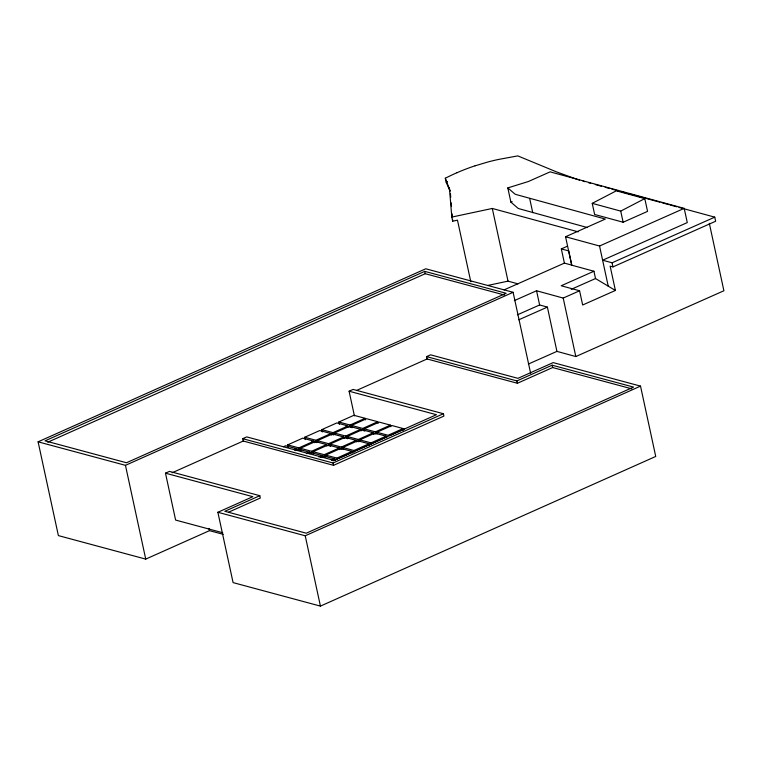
<?xml version="1.0" encoding="UTF-8"?>
<svg xmlns="http://www.w3.org/2000/svg" width="762" height="762" viewBox="0 0 762 762"><rect width="100%" height="100%" fill="white"/><g stroke="black" fill="none" stroke-linecap="round" stroke-linejoin="round"><path stroke-width="1.14" d="M592.236 203.349L616.296 190.833L644.795 198.596L647.557 211.379L623.135 222.237L594.636 214.474L592.236 203.349L620.725 211.112L644.795 198.596M450.028 191.157L446.199 182.309L445.313 178.203L450.056 175.879A120.091 39.491 -12.2 0 1 457.029 172.688M446.199 182.309L447.532 181.642M223.285 534.352L209.493 530.647L145.733 559.108L58.379 535.6L38.1 441.827L425.758 268.786L513.112 292.294L530.638 373.332M424.729 271.367L45.063 440.846L126.482 462.753L506.149 293.275L424.729 271.367L425.244 273.71L504.358 294.999M47.739 442.217L425.244 273.71M38.1 441.827L125.454 465.334L513.112 292.294M222.733 532.743L175.612 520.065L165.478 473.173L169.469 471.392L259.794 495.691L260.299 498.034L228.524 512.216M349.091 391.211L353.082 389.43L443.408 413.728L443.913 416.081L333.556 465.334L243.24 441.036L242.726 438.693L246.726 436.902L334.08 460.41L436.445 414.719L349.091 391.211L354.425 415.881M631.774 388.83L552.65 367.541L517.417 383.267L427.091 358.969L426.587 356.616L430.578 354.835L517.931 378.343L553.174 362.607L640.528 386.115L655.73 456.448L320.431 606.114L233.086 582.606L217.875 512.283L252.832 496.681L165.478 473.173M172.126 472.773L243.24 441.036M356.835 390.325L427.091 358.969M283.512 446.723L285.655 445.76L296.856 448.78L297.19 450.342M288.16 447.218L287.655 444.875L302.724 438.15L313.915 441.16L314.249 442.722M305.219 439.598L304.714 437.255L319.783 430.53L330.975 433.54L331.308 435.112M321.774 429.644L336.842 422.92L348.034 425.929L332.975 432.654L321.774 429.644L322.288 431.987M339.347 424.367L338.842 422.024L353.901 415.3L365.093 418.309L365.436 419.881M294.703 449.732L296.856 448.78M287.655 444.875L298.847 447.885L313.915 441.16M304.714 437.255L315.906 440.265L330.975 433.54M338.842 422.024L350.034 425.034L365.093 418.309M295.113 450.618L298.333 449.17L309.534 452.19L309.867 453.752M300.838 450.628L300.333 448.285L315.401 441.56L326.593 444.57L326.927 446.132M317.735 442.227L317.392 440.665L332.461 433.94L343.652 436.959L343.986 438.521M334.794 434.616L334.451 433.054L349.52 426.329L360.712 429.339L361.055 430.901M352.025 427.777L351.52 425.434L366.579 418.709L377.771 421.729L378.114 423.291M306.305 453.628L309.534 452.19M300.333 448.285L311.525 451.295L326.593 444.57M317.392 440.665L328.584 443.684L343.652 436.959M334.451 433.054L345.653 436.064L360.712 429.339M351.52 425.434L362.712 428.444L377.771 421.729M308.867 453.542L311.01 452.59L322.212 455.6L322.545 457.162M313.515 454.038L313.011 451.695L328.079 444.97L339.271 447.98L339.604 449.542M330.584 446.427L330.07 444.075L345.138 437.359L356.33 440.369L356.664 441.931M347.643 438.807L347.129 436.464L362.198 429.739L373.39 432.749L373.732 434.311M364.703 431.197L364.198 428.844L379.257 422.119L390.449 425.139L390.792 426.701M329.098 446.027L331.251 445.065M346.158 438.407L348.31 437.445M318.983 457.038L322.212 455.6M313.011 451.695L324.202 454.704L339.271 447.98M330.07 444.075L341.271 447.094L356.33 440.369M347.129 436.464L358.33 439.474L373.39 432.749M364.198 428.844L375.39 431.863L390.449 425.139M320.469 457.438L323.688 456L334.889 459.01L335.223 460.572M326.031 456.667L325.688 455.105L340.757 448.38L351.949 451.39L352.282 452.952M343.091 449.056L342.748 447.494L357.816 440.769L369.008 443.779L369.341 445.341M360.15 441.436L359.816 439.874L374.875 433.149L386.067 436.159L386.41 437.721M377.209 433.826L376.876 432.264L391.935 425.539L403.127 428.549L403.469 430.111M326.86 456.086L324.717 457.048L324.202 454.704M331.661 460.448L334.889 459.01M325.688 455.105L336.88 458.114L351.949 451.39M342.748 447.494L353.949 450.504L369.008 443.779M359.816 439.874L371.008 442.884L386.067 436.159M403.127 428.549L388.068 435.273L376.876 432.264M333.146 460.848L336.375 459.41M338.366 458.514L353.435 451.79M355.425 450.904L370.494 444.179M372.494 443.284L387.553 436.559M389.553 435.673L404.612 428.949M259.794 495.691L224.838 511.292L306.257 533.2L633.565 387.096L552.145 365.198L516.912 380.924L426.587 356.616M242.726 438.693L333.051 462.991L443.408 413.728M217.875 512.283L305.229 535.781L640.528 386.115M593.941 271.234L571.71 265.186L565.556 236.753L605.333 219.065L516.15 194.548A28.87 9.496 -12.2 0 1 514.893 194.015L507.806 187.909L528.457 181.489L550.116 171.86L684.2 208.369L687.276 222.59L602.647 260.213L612.077 262.795L714.756 217.151L715.642 221.247L612.962 266.9L610.143 266.128L615.401 290.455L582.663 305L579.587 290.789L561.223 285.76L593.941 271.234L595.522 278.549L615.401 290.455M565.556 236.753L599.551 246.012L684.2 208.369M514.331 300.619L536.553 290.76L563.204 298.066L579.587 290.789M528.38 364.046L556.927 351.377L575.815 356.549L723.9 290.76L709.327 223.333M561.327 248.898L568.728 250.927L571.795 265.138L564.404 263.119L561.327 248.898L566.995 246.383M504.034 289.903L564.404 263.119M571.243 289.312L595.522 278.549M517.408 314.83L539.629 304.971L547.392 307.105L556.927 351.377M518.827 319.783L547.392 307.105M475.117 165.811L487.604 162.068A63.875 21.003 -12.2 0 1 498.586 159.439L517.789 155.886L556.422 171.85L575.948 178.946A370.723 121.92 -12.2 0 0 579.539 180.099M507.806 187.909L510.883 202.12L512.178 201.72M470.802 281.778L457.476 220.17L452.695 221.19L451.809 217.084L492.3 208.455L578.187 231.848M487.928 285.426L508.016 281.14L518.065 283.874M346.062 426.177L349.415 427.082M371.418 432.997L374.78 433.902M330.117 434.092L332.356 434.692M342.795 437.502L345.034 438.112M354.359 440.617L357.711 441.522M311.944 441.408L315.297 442.312M338.414 448.532L340.652 449.132M294.875 449.028L298.237 449.923M308.677 452.733L310.915 453.342M320.231 455.847L323.593 456.752M605.199 187.3L609.695 188.528M611.8 189.1L618.039 190.805M622.135 191.919L626.212 193.034M628.25 193.586L635.451 195.548M636.48 195.834L645.909 198.396M646.986 198.691L659.959 202.225M662.168 202.825L668.788 204.635M669.931 204.94L676.761 206.797M679.037 207.426L682.447 208.35M683.543 208.645L714.756 217.151M587.245 227.524L519.227 208.769A28.87 9.496 -12.2 0 1 517.96 208.226L510.883 202.12M595.322 184.585L601.38 186.252M588.626 182.737L590.674 183.309M583.054 181.146L584.835 181.67M445.313 178.203L450.056 190.719M620.725 211.112L623.135 222.237M612.077 262.795L612.962 266.9M599.551 246.012L608.228 286.169M563.204 298.066L575.815 356.549M529.676 198.463L532.752 212.684M536.553 290.76L539.629 304.971M552.145 365.198L552.65 367.541M492.3 208.455L508.016 281.14M516.912 380.924L517.417 383.267M375.39 431.863L375.895 434.207M371.008 442.884L371.342 444.446M362.712 428.444L363.217 430.797M358.33 439.474L358.835 441.817M350.034 425.034L350.539 427.377M353.949 450.504L354.282 452.066M345.653 436.064L345.986 437.626M341.271 447.094L341.776 449.437M332.975 432.654L333.48 434.997M336.88 458.114L337.223 459.677M333.051 462.991L333.556 465.334M328.584 443.684L328.927 445.246M315.906 440.265L316.421 442.617M311.525 451.295L311.868 452.857M298.847 447.885L299.361 450.228M305.229 535.781L320.431 606.114M209.007 528.409L209.493 530.647M125.454 465.334L145.733 559.108M450.428 193.586L450.733 197.263M451.19 202.787L451.485 206.464M452.095 213.827L452.247 215.665M452.552 219.351L452.695 221.19M449.389 187.643L451.809 217.084M457.067 172.698A85.744 28.194 -12.2 0 1 475.088 165.792"/></g></svg>
